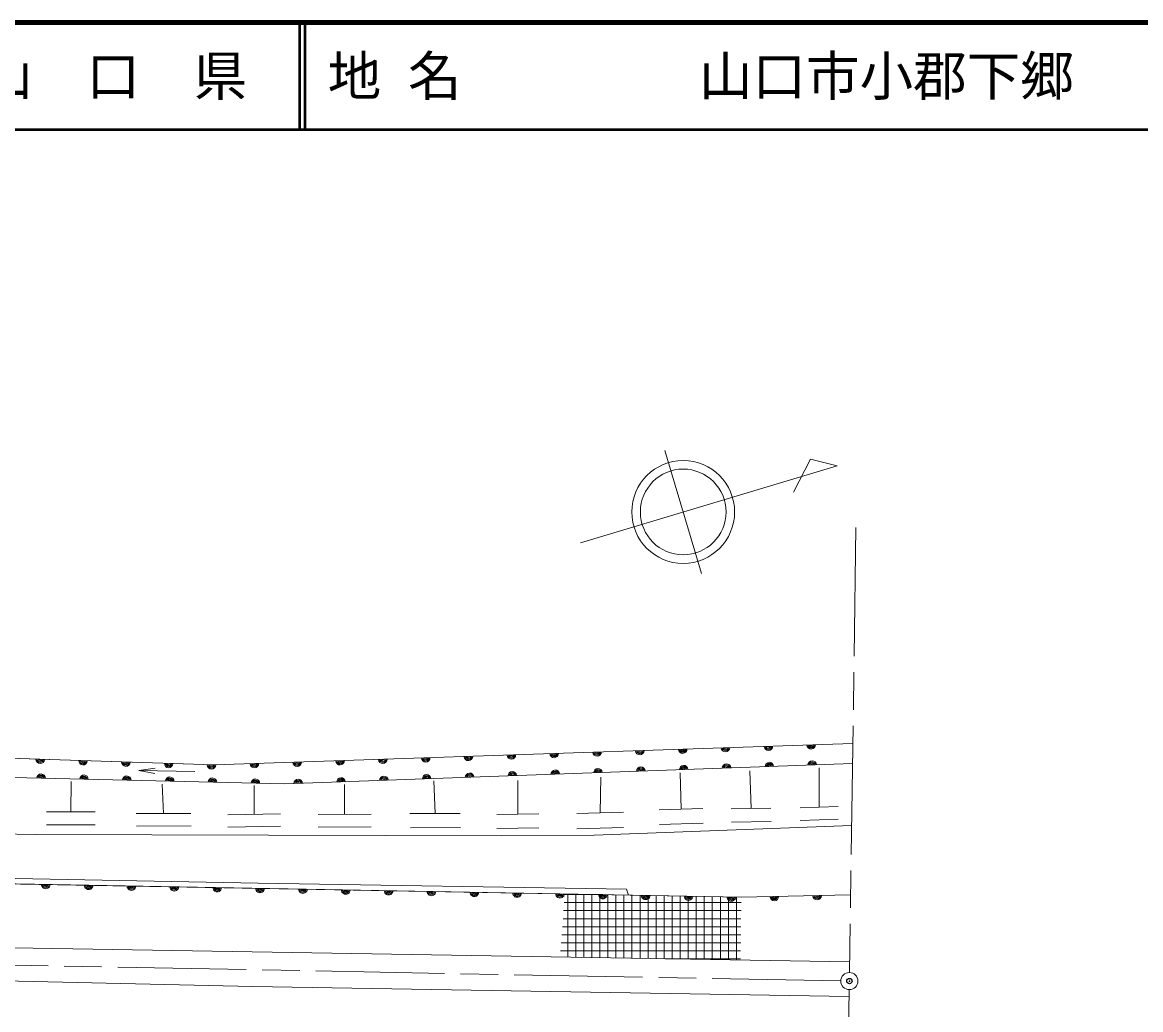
# Model space of a CAD drawing. Units: millimetres, scale not verified. Extents: x 40000 to 680000, y 20000 to 380000.
# Drawn here: x 341889 to 446257, y 287870 to 380000 of the extents above; entities that cross this region are included whole.
import ezdxf
from ezdxf.enums import TextEntityAlignment as Align

# ---------------------------------------------------------------- set-up
doc = ezdxf.new("R2010")
doc.units = ezdxf.units.MM
doc.header["$LTSCALE"] = 1000
doc.header["$PDMODE"] = 32
doc.header["$PDSIZE"] = 500
doc.linetypes.add('CHAIN', pattern=[18.5, 12, -1.5, 3.5, -1.5])
for name, color, linetype, lineweight in [('M-BGD', 7, 'Continuous', 13), ('M-BMK', 2, 'CHAIN', 13), ('M-BMK-SRVR', 3, 'Continuous', 13), ('M-TTL', 2, 'Continuous', 140), ('M-TTL-LINE', 7, 'Continuous', 50)]:
    doc.layers.add(name, color=color, linetype=linetype, lineweight=lineweight)
doc.layers.add('M-OTRS', color=6, linetype='Continuous')
doc.layers.add('M-TTL-TXT', color=7, linetype='Continuous')
doc.styles.add('ＭＳ ゴシック', font='')
doc.styles.get('ＭＳ ゴシック').set_extended_font_data('MS Gothic')

# ---------------------------------------------------------------- blocks, each defined once
blk = doc.blocks.new('ﾌﾟﾛｯﾄﾏｰｸ-02')
at = {"color": 3, "linetype": 'Continuous', "lineweight": 13}
blk.add_circle((0, 0), 0.5, dxfattribs=at)

msp = doc.modelspace()

# ---------------------------------------------------------------- linework, layer by layer
at = {"layer": 'M-BGD'}
for p, q in [((246729, 314372), (359802, 310704)), ((359802, 310704), (419398, 312720)), ((359802, 310704), (419398, 312720)), ((352767, 310180), (354271, 310402)), ((357980, 310083), (352767, 310180)), ((352767, 310180), (354262, 309902)), ((419370, 310830), (366388, 308928)), ((419370, 310830), (366388, 308928)), ((403365, 306567), (403285, 309979)), ((409897, 306635), (409792, 310158)), ((416257, 306766), (416269, 310442)), ((366388, 308928), (337708, 309600)), ((366388, 308928), (337708, 309600)), ((346421, 306333), (346444, 309145)), ((380401, 306164), (380291, 309216)), ((388136, 306120), (388144, 309261)), ((395826, 306229), (395873, 309575)), ((355050, 306173), (354948, 308898)), ((363519, 306100), (363519, 308786)), ((371963, 306103), (371955, 308875)), ((348692, 306333), (344149, 306333)), ((357605, 306183), (352496, 306163)), ((365983, 306140), (361055, 306060)), ((374437, 306113), (369489, 306093)), ((382743, 306170), (378058, 306157)), ((390105, 306150), (386167, 306089)), ((398007, 306290), (393645, 306169)), ((405405, 306634), (401326, 306500)), ((411748, 306662), (408046, 306608)), ((418034, 306820), (414480, 306712)), ((309937, 304834), (343095, 304209)), ((348682, 305128), (344139, 305128)), ((357648, 305015), (352539, 304995)), ((365983, 304989), (361055, 304909)), ((374440, 304925), (369493, 304905)), ((382790, 304862), (378105, 304849)), ((390101, 304837), (386164, 304777)), ((397987, 304856), (393625, 304735)), ((395244, 304150), (419286, 305042)), ((405437, 305274), (401358, 305140)), ((411785, 305428), (408083, 305374)), ((418031, 305635), (414477, 305527)), ((343095, 304209), (386645, 304082)), ((386645, 304082), (395244, 304150)), ((329604, 299809), (408981, 298373)), ((363900, 299684), (335125, 300226)), ((398271, 299106), (363900, 299684)), ((392520, 298606), (396053, 298606)), ((392783, 292760), (392783, 298666)), ((393533, 292748), (393533, 298652)), ((394283, 292735), (394283, 298638)), ((395033, 292722), (395033, 298625)), ((395783, 292710), (395783, 298611)), ((396533, 292697), (396533, 298598)), ((397283, 292684), (397283, 298584)), ((398033, 292672), (398033, 298571)), ((398457, 298563), (398271, 299106)), ((398783, 292659), (398783, 298557)), ((399533, 292646), (399533, 298543)), ((400283, 292634), (400283, 298530)), ((401033, 292621), (401033, 298516)), ((401783, 292608), (401783, 298503)), ((419192, 298573), (408981, 298373)), ((408981, 298373), (419192, 298573)), ((392464, 297856), (408975, 297856)), ((402533, 292596), (402533, 298489)), ((403283, 292583), (403283, 298476)), ((404033, 292570), (404033, 298462)), ((404783, 292558), (404783, 298448)), ((405533, 292545), (405533, 298435)), ((406283, 292532), (406283, 298421)), ((407033, 292520), (407033, 298408)), ((407783, 292507), (407783, 298394)), ((408533, 292494), (408533, 298381)), ((392407, 297106), (408966, 297106)), ((392294, 295606), (408947, 295606)), ((392350, 296356), (408956, 296356)), ((392237, 294856), (408938, 294856)), ((392124, 293356), (408919, 293356)), ((392180, 294106), (408929, 294106)), ((401892, 292606), (408910, 292606))]:
    msp.add_line(p, q, dxfattribs=at)
for points in [[(183734, 316008), (246729, 314372), (359802, 310704)], [(408981, 298373), (329604, 299809), (315135, 299945)], [(208777, 296871), (217403, 296763), (331702, 293792), (419101, 292316)], [(419053, 289083), (363352, 290037), (293744, 291615), (208775, 293680)]]:
    msp.add_lwpolyline(points, dxfattribs=at)
for centre, radius, start, end in [((399520, 312047), 400, 181.93715, 1.93715), ((403517, 312183), 400, 181.93715, 1.93715), ((403517, 312183), 300, 181.93715, 1.93715), ((403517, 312183), 200, 181.93715, 1.93715), ((403517, 312183), 100, 181.93715, 1.93715), ((407515, 312318), 400, 181.93715, 1.93715), ((407515, 312318), 300, 181.93715, 1.93715), ((407515, 312318), 200, 181.93715, 1.93715), ((407515, 312318), 100, 181.93715, 1.93715), ((411513, 312453), 400, 181.93715, 1.93715), ((411513, 312453), 300, 181.93715, 1.93715), ((411513, 312453), 200, 181.93715, 1.93715), ((411513, 312453), 100, 181.93715, 1.93715), ((415511, 312588), 400, 181.93715, 1.93715), ((415511, 312588), 300, 181.93715, 1.93715), ((415511, 312588), 200, 181.93715, 1.93715), ((415511, 312588), 100, 181.93715, 1.93715), ((343551, 311231), 400, 178.14203, 358.14203), ((343551, 311231), 300, 178.14203, 358.14203), ((343551, 311231), 200, 178.14203, 358.14203), ((343551, 311231), 100, 178.14203, 358.14203), ((347549, 311101), 400, 178.14203, 358.14203), ((347549, 311101), 300, 178.14203, 358.14203), ((347549, 311101), 200, 178.14203, 358.14203), ((347549, 311101), 100, 178.14203, 358.14203), ((371536, 311101), 400, 181.93715, 1.93715), ((371536, 311101), 300, 181.93715, 1.93715), ((371536, 311101), 200, 181.93715, 1.93715), ((371536, 311101), 100, 181.93715, 1.93715), ((375533, 311236), 400, 181.93715, 1.93715), ((375533, 311236), 300, 181.93715, 1.93715), ((375533, 311236), 200, 181.93715, 1.93715), ((375533, 311236), 100, 181.93715, 1.93715), ((379531, 311371), 400, 181.93715, 1.93715), ((379531, 311371), 300, 181.93715, 1.93715), ((379531, 311371), 200, 181.93715, 1.93715), ((379531, 311371), 100, 181.93715, 1.93715), ((383529, 311506), 400, 181.93715, 1.93715), ((383529, 311506), 300, 181.93715, 1.93715), ((383529, 311506), 200, 181.93715, 1.93715), ((383529, 311506), 100, 181.93715, 1.93715), ((387527, 311642), 400, 181.93715, 1.93715), ((387527, 311642), 300, 181.93715, 1.93715), ((387527, 311642), 200, 181.93715, 1.93715), ((387527, 311642), 100, 181.93715, 1.93715), ((391524, 311777), 400, 181.93715, 1.93715), ((391524, 311777), 300, 181.93715, 1.93715), ((391524, 311777), 200, 181.93715, 1.93715), ((391524, 311777), 100, 181.93715, 1.93715), ((395522, 311912), 400, 181.93715, 1.93715), ((395522, 311912), 300, 181.93715, 1.93715), ((395522, 311912), 200, 181.93715, 1.93715), ((395522, 311912), 100, 181.93715, 1.93715), ((399520, 312047), 300, 181.93715, 1.93715), ((399520, 312047), 200, 181.93715, 1.93715), ((399520, 312047), 100, 181.93715, 1.93715), ((415603, 310695), 400, 2.05638, 182.05638), ((351547, 310972), 400, 178.14203, 358.14203), ((351547, 310972), 300, 178.14203, 358.14203), ((351547, 310972), 200, 178.14203, 358.14203), ((351547, 310972), 100, 178.14203, 358.14203), ((355545, 310842), 400, 178.14203, 358.14203), ((355545, 310842), 300, 178.14203, 358.14203), ((355545, 310842), 200, 178.14203, 358.14203), ((355545, 310842), 100, 178.14203, 358.14203), ((359543, 310712), 400, 178.14203, 358.14203), ((359543, 310712), 300, 178.14203, 358.14203), ((359543, 310712), 200, 178.14203, 358.14203), ((359543, 310712), 100, 178.14203, 358.14203), ((363540, 310830), 400, 181.93715, 1.93715), ((363540, 310830), 300, 181.93715, 1.93715), ((363540, 310830), 200, 181.93715, 1.93715), ((363540, 310830), 100, 181.93715, 1.93715), ((367538, 310966), 400, 181.93715, 1.93715), ((367538, 310966), 300, 181.93715, 1.93715), ((367538, 310966), 200, 181.93715, 1.93715), ((367538, 310966), 100, 181.93715, 1.93715), ((387621, 309690), 400, 2.05638, 182.05638), ((387621, 309690), 300, 2.05638, 182.05638), ((391618, 309834), 400, 2.05638, 182.05638), ((391618, 309834), 300, 2.05638, 182.05638), ((391618, 309834), 200, 2.05638, 182.05638), ((395616, 309977), 400, 2.05638, 182.05638), ((395616, 309977), 300, 2.05638, 182.05638), ((395616, 309977), 200, 2.05638, 182.05638), ((395616, 309977), 100, 2.05638, 182.05638), ((399613, 310121), 400, 2.05638, 182.05638), ((399613, 310121), 300, 2.05638, 182.05638), ((399613, 310121), 200, 2.05638, 182.05638), ((399613, 310121), 100, 2.05638, 182.05638), ((403611, 310264), 400, 2.05638, 182.05638), ((403611, 310264), 300, 2.05638, 182.05638), ((403611, 310264), 200, 2.05638, 182.05638), ((403611, 310264), 100, 2.05638, 182.05638), ((407608, 310408), 400, 2.05638, 182.05638), ((407608, 310408), 300, 2.05638, 182.05638), ((407608, 310408), 200, 2.05638, 182.05638), ((407608, 310408), 100, 2.05638, 182.05638), ((411606, 310551), 400, 2.05638, 182.05638), ((411606, 310551), 300, 2.05638, 182.05638), ((411606, 310551), 200, 2.05638, 182.05638), ((411606, 310551), 100, 2.05638, 182.05638), ((415603, 310695), 300, 2.05638, 182.05638), ((415603, 310695), 200, 2.05638, 182.05638), ((415603, 310695), 100, 2.05638, 182.05638), ((343641, 309461), 400, 358.65678, 178.65678), ((343641, 309461), 300, 358.65678, 178.65678), ((343641, 309461), 200, 358.65678, 178.65678), ((343641, 309461), 100, 358.65678, 178.65678), ((347640, 309367), 400, 358.65678, 178.65678), ((347640, 309367), 300, 358.65678, 178.65678), ((347640, 309367), 200, 358.65678, 178.65678), ((347640, 309367), 100, 358.65678, 178.65678), ((351639, 309274), 400, 358.65678, 178.65678), ((351639, 309274), 300, 358.65678, 178.65678), ((351639, 309274), 200, 358.65678, 178.65678), ((351639, 309274), 100, 358.65678, 178.65678), ((355638, 309180), 400, 358.65678, 178.65678), ((355638, 309180), 300, 358.65678, 178.65678), ((355638, 309180), 200, 358.65678, 178.65678), ((355638, 309180), 100, 358.65678, 178.65678), ((359637, 309086), 400, 358.65678, 178.65678), ((359637, 309086), 300, 358.65678, 178.65678), ((359637, 309086), 200, 358.65678, 178.65678), ((359637, 309086), 100, 358.65678, 178.65678), ((363635, 308992), 400, 358.65678, 178.65678), ((363635, 308992), 300, 358.65678, 178.65678), ((363635, 308992), 200, 358.65678, 178.65678), ((363635, 308992), 100, 358.65678, 178.65678), ((367634, 308973), 400, 2.05638, 182.05638), ((367634, 308973), 300, 2.05638, 182.05638), ((367634, 308973), 200, 2.05638, 182.05638), ((367634, 308973), 100, 2.05638, 182.05638), ((371631, 309116), 400, 2.05638, 182.05638), ((371631, 309116), 300, 2.05638, 182.05638), ((371631, 309116), 200, 2.05638, 182.05638), ((371631, 309116), 100, 2.05638, 182.05638), ((375629, 309260), 400, 2.05638, 182.05638), ((375629, 309260), 300, 2.05638, 182.05638), ((375629, 309260), 200, 2.05638, 182.05638), ((375629, 309260), 100, 2.05638, 182.05638), ((379626, 309403), 400, 2.05638, 182.05638), ((379626, 309403), 300, 2.05638, 182.05638), ((379626, 309403), 200, 2.05638, 182.05638), ((379626, 309403), 100, 2.05638, 182.05638), ((383624, 309547), 400, 2.05638, 182.05638), ((383624, 309547), 300, 2.05638, 182.05638), ((383624, 309547), 200, 2.05638, 182.05638), ((383624, 309547), 100, 2.05638, 182.05638), ((387621, 309690), 200, 2.05638, 182.05638), ((387621, 309690), 100, 2.05638, 182.05638), ((391618, 309834), 100, 2.05638, 182.05638), ((344074, 299547), 400, 178.96339, 358.96339), ((344074, 299547), 300, 178.96339, 358.96339), ((344074, 299547), 200, 178.96339, 358.96339), ((344074, 299547), 100, 178.96339, 358.96339), ((348073, 299475), 400, 178.96339, 358.96339), ((348073, 299475), 300, 178.96339, 358.96339), ((348073, 299475), 200, 178.96339, 358.96339), ((348073, 299475), 100, 178.96339, 358.96339), ((352072, 299402), 400, 178.96339, 358.96339), ((352072, 299402), 300, 178.96339, 358.96339), ((352072, 299402), 200, 178.96339, 358.96339), ((352072, 299402), 100, 178.96339, 358.96339), ((356072, 299330), 400, 178.96339, 358.96339), ((356072, 299330), 300, 178.96339, 358.96339), ((356072, 299330), 200, 178.96339, 358.96339), ((356072, 299330), 100, 178.96339, 358.96339), ((360071, 299258), 400, 178.96339, 358.96339), ((360071, 299258), 300, 178.96339, 358.96339), ((360071, 299258), 200, 178.96339, 358.96339), ((360071, 299258), 100, 178.96339, 358.96339), ((364071, 299185), 400, 178.96339, 358.96339), ((364071, 299185), 300, 178.96339, 358.96339), ((364071, 299185), 200, 178.96339, 358.96339), ((364071, 299185), 100, 178.96339, 358.96339), ((368070, 299113), 400, 178.96339, 358.96339), ((368070, 299113), 300, 178.96339, 358.96339), ((368070, 299113), 200, 178.96339, 358.96339), ((368070, 299113), 100, 178.96339, 358.96339), ((372069, 299040), 400, 178.96339, 358.96339), ((372069, 299040), 300, 178.96339, 358.96339), ((372069, 299040), 200, 178.96339, 358.96339), ((372069, 299040), 100, 178.96339, 358.96339), ((376069, 298968), 400, 178.96339, 358.96339), ((376069, 298968), 300, 178.96339, 358.96339), ((376069, 298968), 200, 178.96339, 358.96339), ((376069, 298968), 100, 178.96339, 358.96339), ((380068, 298896), 400, 178.96339, 358.96339), ((380068, 298896), 300, 178.96339, 358.96339), ((380068, 298896), 200, 178.96339, 358.96339), ((380068, 298896), 100, 178.96339, 358.96339), ((384067, 298823), 400, 178.96339, 358.96339), ((384067, 298823), 300, 178.96339, 358.96339), ((384067, 298823), 200, 178.96339, 358.96339), ((384067, 298823), 100, 178.96339, 358.96339), ((388067, 298751), 400, 178.96339, 358.96339), ((388067, 298751), 300, 178.96339, 358.96339), ((388067, 298751), 200, 178.96339, 358.96339), ((388067, 298751), 100, 178.96339, 358.96339), ((392066, 298679), 400, 178.96339, 358.96339), ((392066, 298679), 300, 178.96339, 358.96339), ((392066, 298679), 200, 178.96339, 358.96339), ((392066, 298679), 100, 178.96339, 358.96339), ((396065, 298606), 400, 178.96339, 358.96339), ((396065, 298606), 300, 178.96339, 358.96339), ((396065, 298606), 200, 178.96339, 358.96339), ((396065, 298606), 100, 178.96339, 358.96339), ((400065, 298534), 400, 178.96339, 358.96339), ((400065, 298534), 300, 178.96339, 358.96339), ((400065, 298534), 200, 178.96339, 358.96339), ((400065, 298534), 100, 178.96339, 358.96339), ((416062, 298511), 400, 181.12214, 1.12214), ((416062, 298511), 300, 181.12214, 1.12214), ((416062, 298511), 200, 181.12214, 1.12214), ((416062, 298511), 100, 181.12214, 1.12214), ((404064, 298461), 400, 178.96339, 358.96339), ((404064, 298461), 300, 178.96339, 358.96339), ((404064, 298461), 200, 178.96339, 358.96339), ((404064, 298461), 100, 178.96339, 358.96339), ((408063, 298389), 400, 178.96339, 358.96339), ((408063, 298389), 300, 178.96339, 358.96339), ((408063, 298389), 200, 178.96339, 358.96339), ((408063, 298389), 100, 178.96339, 358.96339), ((412063, 298433), 400, 181.12214, 1.12214), ((412063, 298433), 300, 181.12214, 1.12214), ((412063, 298433), 200, 181.12214, 1.12214), ((412063, 298433), 100, 181.12214, 1.12214)]:
    msp.add_arc(centre, radius, start, end, dxfattribs=at)
at = {"layer": 'M-BMK'}
for p, q in [((419691, 332857), (419086, 291334)), ((418275, 290549), (319908, 292424)), ((419063, 289734), (418458, 248211))]:
    msp.add_line(p, q, dxfattribs=at)
at = {"layer": 'M-BMK-SRVR'}
for p, q in [((405287, 328564), (401845, 340059)), ((415455, 339228), (413873, 336145)), ((417935, 338614), (415455, 339228)), ((393986, 331443), (417935, 338614))]:
    msp.add_line(p, q, dxfattribs=at)
for radius in [4800, 4000]:
    msp.add_circle((403566, 334311), radius, dxfattribs=at)
at = {"layer": 'M-OTRS'}
msp.add_point((419075, 290534), dxfattribs=at)
at = {"layer": 'M-TTL'}
msp.add_line((680000, 380000), (40000, 380000), dxfattribs=at)
at = {"layer": 'M-TTL-LINE'}
for p, q in [((367750, 380000), (367750, 370000)), ((368250, 380000), (368250, 370000)), ((40000, 370000), (680000, 370000))]:
    msp.add_line(p, q, dxfattribs=at)

# ---------------------------------------------------------------- block references
at = {"layer": 'M-BMK-SRVR', "xscale": 1600, "yscale": 1600, "rotation": 90}
msp.add_blockref('ﾌﾟﾛｯﾄﾏｰｸ-02', (419075, 290534), dxfattribs=at)

# ---------------------------------------------------------------- texts
at = {"layer": 'M-TTL-TXT', "style": 'ＭＳ ゴシック'}
msp.add_text('山\u3000口\u3000県', height=3666, dxfattribs=at).set_placement((350375, 375000), align=Align.MIDDLE_CENTER)
for s, p in [('地 名', (370380, 375000)), ('山口市小郡下郷', (405024, 375000))]:
    msp.add_text(s, height=3666, dxfattribs=at).set_placement(p, align=Align.MIDDLE_LEFT)

doc.saveas('drawing.dxf')
